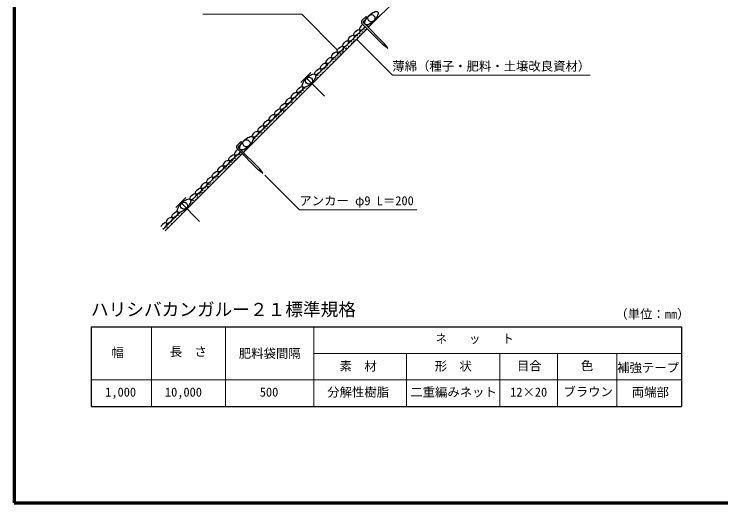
# Model space of a CAD drawing. Units: millimetres, scale not verified. Extents: x 200 to 8200, y 200 to 5838.
# Drawn here: x 200 to 4200, y 200 to 2964 of the extents above; entities that cross this region are included whole.
import ezdxf
from ezdxf.enums import TextEntityAlignment as Align

# ---------------------------------------------------------------- set-up
doc = ezdxf.new("R2010")
doc.units = ezdxf.units.MM
doc.header["$LTSCALE"] = 20
doc.layers.add('C-MTR', color=5, linetype='Continuous')
doc.layers.add('C-MTR-TXT', color=5, linetype='Continuous')
for name, color, linetype, lineweight in [('C-MTR-FRAM', 5, 'Continuous', 25), ('C-MTR-LINE', 5, 'Continuous', 13), ('C-STR', 7, 'Continuous', 25), ('C-STR-HTXT', 1, 'Continuous', 13), ('C-TTL', 2, 'Continuous', 70)]:
    doc.layers.add(name, color=color, linetype=linetype, lineweight=lineweight)
doc.styles.add('ＭＳ ゴシック', font='')
doc.styles.get('ＭＳ ゴシック').set_extended_font_data('MS Gothic')

msp = doc.modelspace()

# ---------------------------------------------------------------- linework, layer by layer
at = {"layer": 'C-MTR-FRAM'}
for p, q in [((635.64, 1195.52), (635.64, 745.52)), ((635.64, 1195.52), (3976.84, 1195.52)), ((3976.84, 1195.52), (3976.84, 745.52)), ((635.64, 745.52), (3976.84, 745.52))]:
    msp.add_line(p, q, dxfattribs=at)
at = {"layer": 'C-MTR-LINE'}
for p, q in [((977.41, 1195.52), (977.41, 745.52)), ((1396.33, 1195.52), (1396.33, 745.52)), ((1896.87, 1195.52), (1896.87, 745.52)), ((1896.87, 1045.52), (2420.27, 1045.52)), ((2420.27, 1045.52), (2949.87, 1045.52)), ((2420.27, 1045.52), (2420.27, 745.52)), ((2949.87, 1045.52), (3274.44, 1045.52)), ((2949.87, 1045.52), (2949.87, 745.52)), ((3274.44, 1045.52), (3611.8, 1045.52)), ((3274.44, 1045.52), (3274.44, 745.52)), ((3611.8, 1045.52), (3976.84, 1045.52)), ((3611.8, 1045.52), (3611.8, 745.52)), ((635.64, 895.52), (3976.84, 895.52))]:
    msp.add_line(p, q, dxfattribs=at)
at = {"layer": 'C-STR'}
for p, q in [((2204.51, 2888.38), (2905.22, 3589.08)), ((2168.58, 2927.78), (2191.87, 2951.08)), ((2198.24, 2944.72), (2176.99, 2923.46)), ((2198.24, 2944.72), (2191.87, 2951.08)), ((1497.61, 2181.47), (2198.11, 2881.98)), ((1906.29, 2611.37), (2187.5, 2892.58)), ((2166.72, 2913.35), (2290.57, 2789.57)), ((2176.69, 2916.11), (2296.93, 2795.94)), ((2310.38, 2774.02), (2290.57, 2789.57)), ((2312.5, 2776.14), (2296.93, 2795.94)), ((2310.38, 2774.02), (2314.97, 2771.55)), ((2314.97, 2771.55), (2312.5, 2776.14)), ((1879.21, 2633.78), (1822.64, 2577.21)), ((1956.99, 2499.43), (1850.92, 2605.5)), ((1552.74, 2257.81), (1845.05, 2550.13)), ((1461.47, 2220.67), (1484.76, 2243.97)), ((1491.13, 2237.61), (1484.76, 2243.97)), ((1459.61, 2206.24), (1583.47, 2082.46)), ((1469.58, 2209), (1589.83, 2088.83)), ((1491.13, 2237.61), (1469.88, 2216.35)), ((1054.37, 1738.23), (1491, 2174.87)), ((1200.61, 1905.69), (1480.39, 2185.47)), ((1603.27, 2066.91), (1583.47, 2082.46)), ((1605.39, 2069.04), (1589.83, 2088.83)), ((1603.27, 2066.91), (1607.87, 2064.44)), ((1607.87, 2064.44), (1605.39, 2069.04)), ((1172.1, 1926.68), (1115.53, 1870.11)), ((1249.88, 1792.33), (1143.81, 1898.39)), ((1043.76, 1748.84), (1137.94, 1843.02))]:
    msp.add_line(p, q, dxfattribs=at)
at = {"layer": 'C-STR', "color": 3}
for centre in [(2222.15, 2941.37), (1868.6, 2587.82), (1515.05, 2234.27), (1161.49, 1880.71)]:
    msp.add_circle(centre, 20, dxfattribs=at)
at = {"layer": 'C-STR'}
for centre in [(2261.79, 2960.64), (2236.29, 2925.68), (2241.46, 2928.52), (2244.09, 2935.42), (2248.25, 2936.02), (2252.35, 2940.12), (2255.62, 2945), (2259.72, 2949.1), (2271.68, 2959.45), (2185.53, 2885.47), (2195.1, 2882.87), (2202.74, 2901.58), (2204.77, 2894.15), (2209.95, 2899.9), (2216.39, 2910.62), (2218.03, 2905.09), (2220.66, 2911.99), (2228.93, 2916.7), (2141, 2842.85), (2153.53, 2842.25), (2155.6, 2853.78), (2159.75, 2862.27), (2162.81, 2852.1), (2170.31, 2857.38), (2171.64, 2871.58), (2172.94, 2864.28), (2181.2, 2876.86), (2181.21, 2868.98), (2186.84, 2878.17), (2102.46, 2800.3), (2107.18, 2808.7), (2112, 2805.24), (2119.71, 2808.1), (2121.78, 2819.63), (2128.99, 2817.95), (2134.2, 2822.92), (2136.27, 2834.45), (2145.82, 2839.39), (2146.16, 2833.26), (2064.99, 2763.83), (2069.71, 2772.23), (2074.54, 2768.77), (2074.88, 2762.65), (2082.24, 2771.63), (2084.32, 2783.16), (2091.53, 2781.48), (2100.38, 2788.77), (2112.34, 2799.12), (2029.37, 2728.21), (2034.09, 2736.61), (2036.58, 2726.53), (2044.65, 2731.72), (2045.98, 2745.92), (2047.28, 2738.62), (2055.54, 2751.2), (2055.55, 2743.32), (2062.92, 2752.3), (1979.14, 2681.66), (1991.03, 2690.97), (1992.34, 2683.67), (2000.59, 2696.25), (2000.6, 2688.37), (2007.97, 2697.35), (2010.04, 2708.88), (2014.76, 2717.28), (2019.59, 2713.82), (2019.93, 2707.7), (2027.29, 2716.68), (1945.65, 2641.31), (1953.02, 2642.4), (1955.09, 2653.93), (1959.82, 2662.34), (1964.64, 2658.87), (1964.98, 2652.75), (1972.35, 2661.73), (1974.42, 2673.26), (1981.63, 2671.58), (1989.7, 2676.77), (1909.69, 2603.92), (1917.4, 2606.78), (1919.47, 2618.31), (1924.19, 2626.71), (1926.68, 2616.63), (1934.76, 2621.82), (1936.08, 2636.02), (1937.39, 2628.72), (1945.65, 2633.42), (1871.73, 2561.68), (1879.81, 2566.87), (1890.7, 2578.47), (1898.07, 2587.45), (1910.03, 2597.8), (1818.13, 2520), (1835.75, 2531.41), (1835.75, 2523.52), (1843.12, 2532.5), (1845.19, 2544.04), (1854.74, 2548.97), (1855.08, 2542.85), (1862.45, 2551.83), (1794.03, 2489.72), (1798.76, 2498.12), (1800.13, 2487.9), (1807.5, 2496.88), (1813.41, 2511.6), (1816.78, 2506.73), (1824.86, 2511.92), (1827.49, 2518.82), (1740.02, 2442.54), (1752.55, 2441.93), (1754.62, 2453.46), (1759.34, 2461.86), (1761.83, 2451.78), (1769.91, 2456.97), (1771.23, 2471.18), (1772.54, 2463.87), (1780.8, 2476.46), (1780.8, 2468.57), (1788.17, 2477.55), (1702.05, 2403.78), (1713.94, 2413.09), (1715.25, 2405.78), (1723.51, 2418.37), (1723.51, 2410.49), (1733.22, 2422.6), (1735.3, 2434.14), (1744.84, 2439.07), (1745.18, 2432.95), (1666.53, 2366.05), (1669.32, 2359.88), (1674.05, 2368.28), (1675.93, 2364.52), (1678, 2376.05), (1682.73, 2384.45), (1687.55, 2380.99), (1687.89, 2374.86), (1695.26, 2383.84), (1697.33, 2395.38), (1704.54, 2393.69), (1712.62, 2398.88), (1628.96, 2327.8), (1633.68, 2336.2), (1636.17, 2326.12), (1644.25, 2331.31), (1645.57, 2345.52), (1646.88, 2338.21), (1655.14, 2350.8), (1655.14, 2342.91), (1661.81, 2357.65), (1578.73, 2281.25), (1590.62, 2290.57), (1591.93, 2283.26), (1600.19, 2295.85), (1600.2, 2287.96), (1607.56, 2296.94), (1609.64, 2308.48), (1614.36, 2316.88), (1619.18, 2313.41), (1619.52, 2307.29), (1626.89, 2316.27), (1552.61, 2242), (1554.69, 2253.53), (1559.41, 2261.93), (1564.23, 2258.46), (1564.57, 2252.34), (1571.94, 2261.32), (1574.01, 2272.85), (1581.22, 2271.17), (1589.3, 2276.36), (1509.28, 2203.51), (1513.55, 2204.89), (1521.82, 2209.59), (1529.19, 2218.57), (1534.35, 2221.41), (1536.98, 2228.31), (1541.14, 2228.91), (1545.25, 2233.02), (1548.51, 2237.89), (1464.53, 2164.48), (1474.1, 2169.76), (1474.1, 2161.87), (1478.42, 2178.37), (1479.73, 2171.06), (1488, 2175.77), (1495.64, 2194.48), (1497.66, 2187.05), (1502.85, 2192.79), (1510.92, 2197.99), (1429.17, 2127.35), (1433.89, 2135.75), (1438.71, 2132.28), (1439.05, 2126.16), (1446.42, 2135.14), (1448.49, 2146.67), (1452.64, 2155.16), (1455.7, 2144.99), (1463.21, 2150.27), (1465.84, 2157.17), (1393.28, 2081.66), (1395.35, 2093.2), (1400.07, 2101.6), (1404.89, 2098.13), (1405.23, 2092.01), (1412.6, 2100.99), (1414.67, 2112.52), (1421.89, 2110.84), (1427.09, 2115.81), (1348.44, 2044.1), (1355.81, 2045.19), (1357.88, 2056.73), (1362.61, 2065.13), (1367.43, 2061.66), (1367.77, 2055.54), (1375.14, 2064.52), (1377.21, 2076.05), (1384.42, 2074.37), (1302.93, 2001.78), (1307.66, 2010.18), (1312.48, 2006.71), (1312.82, 2000.59), (1320.19, 2009.57), (1322.26, 2021.1), (1326.98, 2029.5), (1329.47, 2019.42), (1337.55, 2024.61), (1338.87, 2038.82), (1340.18, 2031.51), (1348.44, 2036.21), (1267.31, 1966.15), (1272.03, 1974.55), (1274.52, 1964.47), (1282.6, 1969.66), (1283.92, 1983.87), (1285.23, 1976.56), (1293.49, 1989.15), (1293.49, 1981.26), (1300.86, 1990.24), (1228.97, 1928.92), (1230.28, 1921.61), (1238.54, 1934.2), (1238.55, 1926.31), (1245.91, 1935.29), (1247.99, 1946.83), (1252.71, 1955.23), (1257.53, 1951.76), (1257.87, 1945.64), (1265.24, 1954.62), (1190.96, 1880.35), (1202.58, 1896.81), (1202.92, 1890.69), (1210.29, 1899.67), (1212.36, 1911.2), (1217.08, 1919.6), (1219.57, 1909.52), (1227.65, 1914.71), (1147.63, 1841.86), (1155.34, 1844.72), (1164.62, 1854.57), (1172.7, 1859.76), (1183.6, 1871.37), (1106.3, 1804.49), (1111.03, 1812.89), (1117.75, 1804.81), (1120.38, 1811.71), (1128.64, 1824.3), (1128.65, 1816.42), (1136.01, 1825.4), (1138.09, 1836.93), (1147.97, 1835.74), (1064.12, 1764.07), (1073.69, 1769.35), (1073.7, 1761.47), (1081.07, 1770.45), (1086.93, 1782.62), (1091.65, 1791.02), (1093.02, 1780.79), (1100.39, 1789.77), (1109.68, 1799.62), (1047.51, 1746.36), (1052.24, 1754.76), (1054.73, 1744.67), (1062.8, 1749.86), (1065.43, 1756.76)]:
    msp.add_circle(centre, 0.3, dxfattribs=at)
for centre, radius, start, end in [((2177.26, 2919.32), 12.12, 135.76262, 209.53793), ((2180.22, 2919.65), 5, 130.3409, 225.01704), ((1470.16, 2212.22), 12.12, 135.76262, 209.53793), ((1473.12, 2212.54), 5, 130.3409, 225.01704)]:
    msp.add_arc(centre, radius, start, end, dxfattribs=at)
for centre, major_axis, ratio in [((2222.15, 2941.37), (35.36, 35.36), 0.4), ((2108.06, 2827.99), (15.68, 15.72), 0.464306), ((2139.51, 2859.44), (15.77, 15.73), 0.465493), ((2076.63, 2796.52), (15.75, 15.75), 0.466667), ((2045.13, 2765.01), (15.75, 15.75), 0.466667), ((1982.13, 2702), (15.75, 15.75), 0.466667), ((2013.63, 2733.51), (15.75, 15.75), 0.466667), ((1950.63, 2670.5), (15.75, 15.75), 0.466667), ((1919.14, 2638.99), (15.75, 15.75), 0.466667), ((1868.6, 2587.82), (35.36, 35.36), 0.4), ((1785.67, 2505.45), (15.75, 15.75), 0.466667), ((1817.17, 2536.95), (15.75, 15.75), 0.466667), ((1754.17, 2473.95), (15.75, 15.75), 0.466667), ((1722.67, 2442.45), (15.75, 15.75), 0.466667), ((1691.17, 2410.95), (15.75, 15.75), 0.466667), ((1628.16, 2347.94), (15.75, 15.75), 0.466667), ((1659.67, 2379.44), (15.75, 15.75), 0.466667), ((1596.66, 2316.44), (15.75, 15.75), 0.466667), ((1565.16, 2284.94), (15.75, 15.75), 0.466667), ((1515.05, 2234.27), (35.36, 35.36), 0.4), ((1432.41, 2152.33), (15.77, 15.73), 0.465493), ((1400.95, 2120.88), (15.68, 15.72), 0.464306), ((1369.52, 2089.41), (15.75, 15.75), 0.466667), ((1306.52, 2026.4), (15.75, 15.75), 0.466667), ((1338.02, 2057.9), (15.75, 15.75), 0.466667), ((1275.03, 1994.89), (15.75, 15.75), 0.466667), ((1243.53, 1963.39), (15.75, 15.75), 0.466667), ((1161.49, 1880.71), (35.36, 35.36), 0.4), ((1212.03, 1931.88), (15.75, 15.75), 0.466667), ((1110.07, 1829.85), (15.75, 15.75), 0.466667), ((1078.56, 1798.34), (15.75, 15.75), 0.466667)]:
    msp.add_ellipse(centre, major_axis=major_axis, ratio=ratio, dxfattribs=at)
for centre, major_axis, ratio, start_param, end_param in [((2171.02, 2890.61), (15.77, 15.41), 0.456632, 0.9434459, 5.3507917), ((2171.02, 2890.61), (15.77, 15.41), 0.456632, 6.2621593, 6.3152636), ((1463.92, 2183.5), (15.77, 15.41), 0.456632, 0.9434459, 5.3507917), ((1463.92, 2183.5), (15.77, 15.41), 0.456632, 6.2621593, 6.3152636), ((1047.06, 1766.84), (15.75, 15.75), 0.466667, 3.9697261, 8.5966445)]:
    msp.add_ellipse(centre, major_axis=major_axis, ratio=ratio, start_param=start_param, end_param=end_param, dxfattribs=at)
at = {"layer": 'C-STR-HTXT'}
for p, q in [((1267.54, 2963.7), (1827.54, 2963.7)), ((1827.54, 2963.7), (2029.77, 2760.81)), ((2138.4, 2822.13), (2340.64, 2619.25)), ((2340.64, 2619.25), (3460.64, 2619.25)), ((1618.77, 2054.14), (1814.45, 1857.84)), ((1814.45, 1857.84), (2479.45, 1857.84))]:
    msp.add_line(p, q, dxfattribs=at)
at = {"layer": 'C-TTL'}
msp.add_lwpolyline([(200, 200), (8200, 200), (8200, 5740), (200, 5740)], close=True, dxfattribs=at)

# ---------------------------------------------------------------- texts
at = {"layer": 'C-MTR', "style": 'ＭＳ ゴシック'}
for s, height, p in [('ハリシバカンガルー２１標準規格', 73.31, (634.83, 1235.52)), ('（単位：㎜）', 51.32, (3602.72, 1226.61))]:
    msp.add_text(s, height=height, dxfattribs=at).set_placement(p, align=Align.BOTTOM_LEFT)
at = {"layer": 'C-MTR-TXT', "style": 'ＭＳ ゴシック', "width": 0.9}
msp.add_text('ネ\u3000\u3000ッ\u3000\u3000ト', height=51.32, dxfattribs=at).set_placement((2586.37, 1087.61), align=Align.BOTTOM_LEFT)
at = {"layer": 'C-MTR-TXT', "style": 'ＭＳ ゴシック'}
for s, p in [('幅', (786.19, 1008.92)), ('長\u3000さ', (1185.97, 1014.15)), ('肥料袋間隔', (1646.67, 1004.6)), ('素\u3000材', (2147.07, 932.43)), ('目合', (3115.58, 933.97)), ('色', (3442.58, 934.51)), ('補強テープ', (3788.22, 923.84)), ('1,000', (802.93, 785.52)), ('10,000', (1158.29, 785.52)), ('500', (1642.86, 785.52)), ('分解性樹脂', (2147.07, 785.52)), ('二重編みネット', (2687.24, 785.52)), ('12×20', (3112.4, 785.52)), ('ブラウン', (3448.73, 787.5)), ('両端部', (3800.91, 785.52))]:
    msp.add_text(s, height=51.32, dxfattribs=at).set_placement(p, align=Align.BOTTOM_CENTER)
msp.add_text('形\u3000状', height=51.32, dxfattribs=at).set_placement((2580.54, 932.43), align=Align.BOTTOM_LEFT)
at = {"layer": 'C-STR-HTXT', "color": 7, "style": 'ＭＳ ゴシック'}
for s, p in [('薄綿（種子・肥料・土壌改良資材）', (2340.64, 2629.25)), ('アンカー φ9 L＝200', (1814.45, 1867.84))]:
    msp.add_text(s, height=51.32, dxfattribs=at).set_placement(p, align=Align.BOTTOM_LEFT)

doc.saveas('drawing.dxf')
